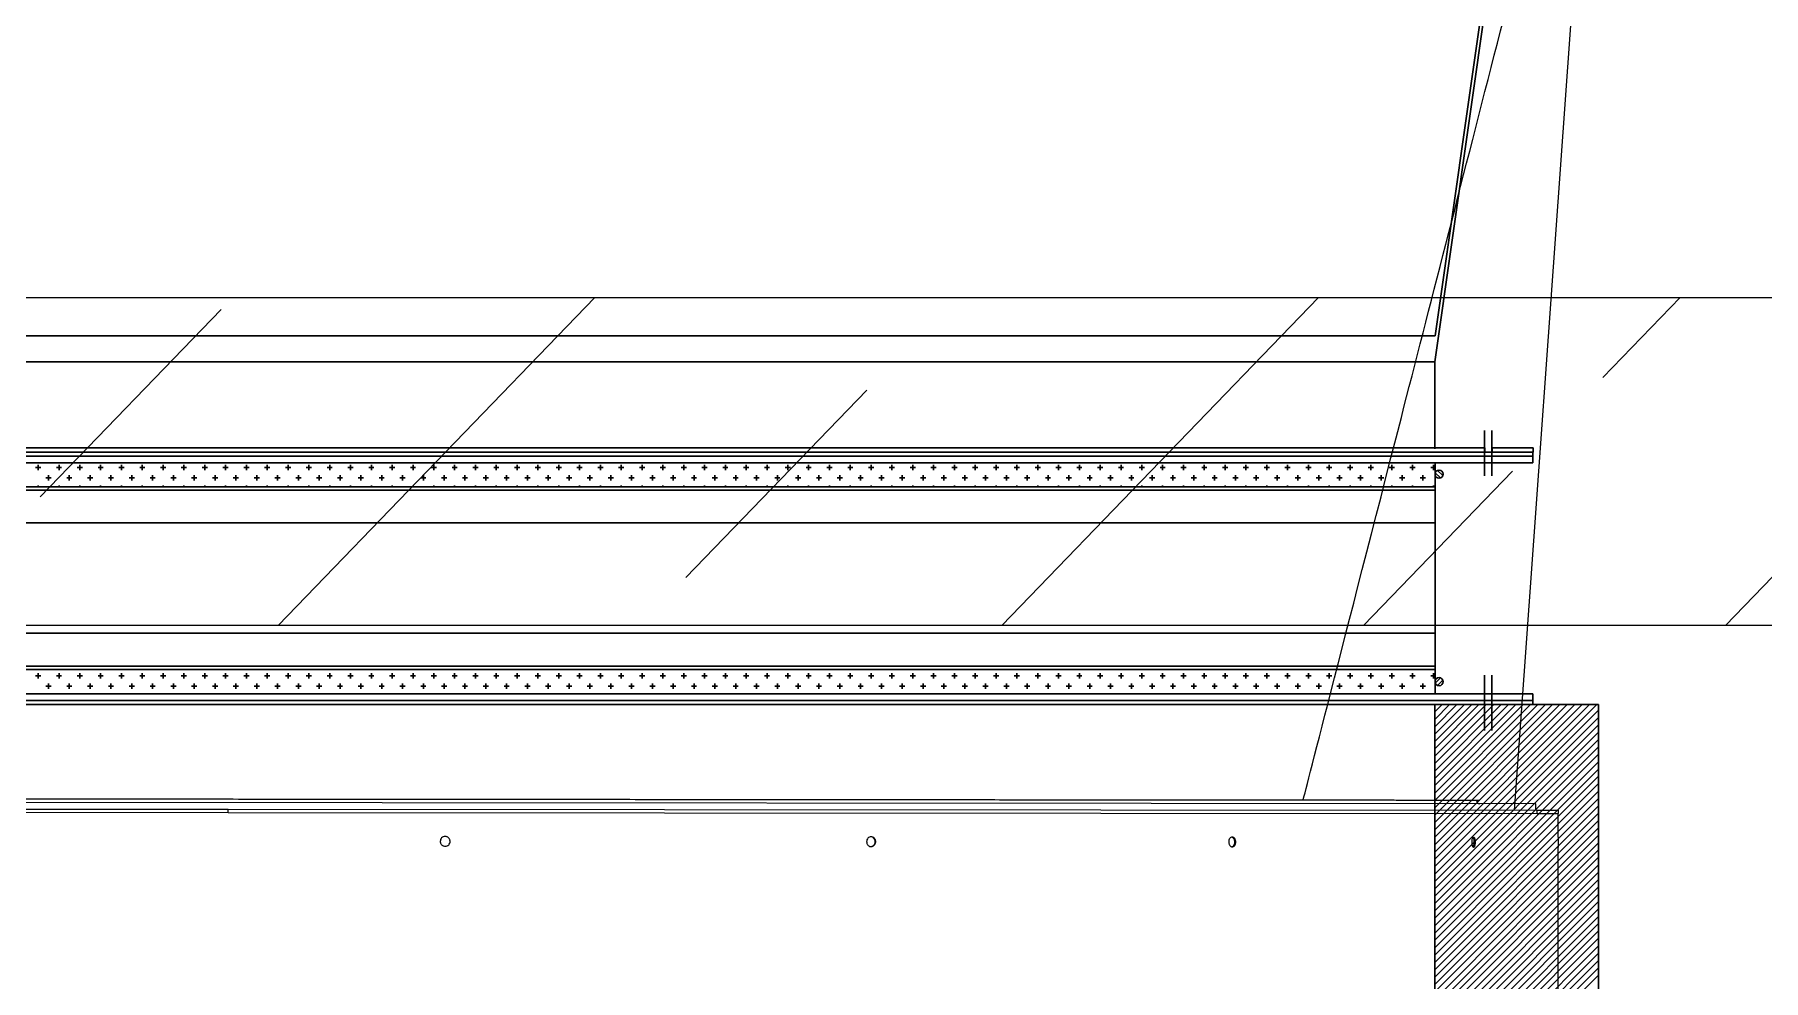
# Model space of a CAD drawing. Header units: millimetres. Extents: x -379292 to 1221486, y 92049 to 447512.
# Drawn here: x -173367 to -172313, y 213024 to 213601 of the extents above; entities that cross this region are included whole.
import ezdxf

# ---------------------------------------------------------------- set-up
doc = ezdxf.new("R2010")
doc.units = ezdxf.units.MM
for name, color, linetype, lineweight in [('_Systemair', 3, 'Continuous', 30), ('_Systemair Ventilation Equipments', 7, 'Continuous', 30), ('Aironn-DEF', 7, 'Continuous', 0)]:
    doc.layers.add(name, color=color, linetype=linetype, lineweight=lineweight)
doc.layers.add('E_CT_ZA', color=6, linetype='Continuous')
doc.styles.get("Standard").update_dxf_attribs({"font": 'segoeuil.ttf'})

# ---------------------------------------------------------------- blocks, each defined once
blk = doc.blocks.new('GFL 1250')
at = {"layer": '_Systemair Ventilation Equipments', "color": 8}
for p, q in [((12063.17, 3746.23), (12063.17, 3748.73)), ((12063.42, 3748.73), (12063.17, 3748.73)), ((12063.42, 3748.73), (12063.17, 3748.73)), ((12063.42, 3746.23), (12063.42, 3748.73)), ((12063.42, 3746.23), (12063.17, 3746.23)), ((12063.17, 3614.68), (12063.17, 3745.78)), ((12063.42, 3745.78), (12063.17, 3745.78)), ((12063.42, 3614.68), (12063.42, 3745.78)), ((12057.92, 3617.73), (12057.92, 3742.73)), ((12063.22, 3742.73), (12057.92, 3742.73))]:
    blk.add_line(p, q, dxfattribs=at)
blk = doc.blocks.new('RSA 1250')
at = {"layer": '_Systemair Ventilation Equipments', "color": 8}
for p, q in [((12228.56, 3752.73), (12103.56, 3752.73)), ((12103.56, 3752.73), (12103.56, 3607.73)), ((12103.56, 3752.73), (12103.56, 3742.73)), ((12113.44, 3742.73), (12103.56, 3752.62)), ((12113.89, 3742.73), (12103.89, 3752.73)), ((12114.34, 3742.73), (12104.34, 3752.73)), ((12114.79, 3742.73), (12104.79, 3752.73)), ((12115.24, 3742.73), (12105.24, 3752.73)), ((12115.69, 3742.73), (12105.69, 3752.73)), ((12116.14, 3742.73), (12106.14, 3752.73)), ((12116.59, 3742.73), (12106.59, 3752.73)), ((12117.04, 3742.73), (12107.04, 3752.73)), ((12117.49, 3742.73), (12107.49, 3752.73)), ((12117.93, 3742.73), (12107.93, 3752.73)), ((12118.38, 3742.73), (12108.38, 3752.73)), ((12118.83, 3742.73), (12108.83, 3752.73)), ((12119.28, 3742.73), (12109.28, 3752.73)), ((12119.73, 3742.73), (12109.73, 3752.73)), ((12120.18, 3742.73), (12110.18, 3752.73)), ((12120.63, 3742.73), (12110.63, 3752.73)), ((12121.08, 3742.73), (12111.08, 3752.73)), ((12121.53, 3742.73), (12111.53, 3752.73)), ((12121.98, 3742.73), (12111.98, 3752.73)), ((12122.42, 3742.73), (12112.42, 3752.73)), ((12122.87, 3742.73), (12112.87, 3752.73)), ((12123.32, 3742.73), (12113.32, 3752.73)), ((12123.77, 3742.73), (12113.77, 3752.73)), ((12124.22, 3742.73), (12114.22, 3752.73)), ((12124.67, 3742.73), (12114.67, 3752.73)), ((12125.12, 3742.73), (12115.12, 3752.73)), ((12125.57, 3742.73), (12115.57, 3752.73)), ((12126.02, 3742.73), (12116.02, 3752.73)), ((12126.47, 3742.73), (12116.47, 3752.73)), ((12126.91, 3742.73), (12116.91, 3752.73)), ((12127.36, 3742.73), (12117.36, 3752.73)), ((12127.81, 3742.73), (12117.81, 3752.73)), ((12128.26, 3742.73), (12118.26, 3752.73)), ((12128.71, 3742.73), (12118.71, 3752.73)), ((12129.16, 3742.73), (12119.16, 3752.73)), ((12129.61, 3742.73), (12119.61, 3752.73)), ((12130.06, 3742.73), (12120.06, 3752.73)), ((12112.99, 3742.73), (12103.56, 3752.17)), ((12112.55, 3742.73), (12103.56, 3751.72)), ((12112.1, 3742.73), (12103.56, 3751.27)), ((12111.65, 3742.73), (12103.56, 3750.82)), ((12111.2, 3742.73), (12103.56, 3750.37)), ((12110.75, 3742.73), (12103.56, 3749.92)), ((12110.3, 3742.73), (12103.56, 3749.48)), ((12109.85, 3742.73), (12103.56, 3749.03)), ((12109.4, 3742.73), (12103.56, 3748.58)), ((12108.95, 3742.73), (12103.56, 3748.13)), ((12108.5, 3742.73), (12103.56, 3747.68)), ((12108.06, 3742.73), (12103.56, 3747.23)), ((12107.61, 3742.73), (12103.56, 3746.78)), ((12107.16, 3742.73), (12103.56, 3746.33)), ((12106.71, 3742.73), (12103.56, 3745.88)), ((12106.26, 3742.73), (12103.56, 3745.43)), ((12105.81, 3742.73), (12103.56, 3744.99)), ((12105.36, 3742.73), (12103.56, 3744.54)), ((12104.91, 3742.73), (12103.56, 3744.09)), ((12104.46, 3742.73), (12103.56, 3743.64)), ((12104.01, 3742.73), (12103.56, 3743.19)), ((12103.57, 3742.73), (12103.56, 3742.74)), ((12103.56, 3742.73), (12228.56, 3742.73))]:
    blk.add_line(p, q, dxfattribs=at)
blk = doc.blocks.new('EVH 1250')
at = {"layer": '_Systemair Ventilation Equipments', "color": 8}
for p, q in [((12307.23, 3748.71), (12307.23, 3611.71)), ((12307.88, 3748.71), (12307.23, 3748.71)), ((12307.48, 3748.71), (12307.48, 3611.71)), ((12307.88, 3611.71), (12307.88, 3748.71)), ((12321.98, 3611.71), (12321.98, 3748.71)), ((12321.98, 3748.71), (12322.63, 3748.71)), ((12322.38, 3748.71), (12322.38, 3611.71)), ((12322.63, 3748.71), (12322.63, 3611.71)), ((12308.68, 3746.21), (12305.91, 3746.21)), ((12308.68, 3745.77), (12305.91, 3745.77)), ((12324.2, 3746.21), (12320.83, 3746.21)), ((12324.2, 3745.77), (12320.83, 3745.77)), ((12308.67, 3743.23), (12308.35, 3742.91)), ((12321.14, 3743.23), (12321.46, 3742.91)), ((12321.98, 3742.75), (12307.88, 3742.75)), ((12308.01, 3742.65), (12308.33, 3742.65)), ((12308.17, 3742.49), (12308.17, 3742.75)), ((12308.81, 3743.09), (12308.49, 3742.77)), ((12308.81, 3741.85), (12308.81, 3742.17)), ((12309.28, 3742.65), (12309.35, 3742.65)), ((12309.35, 3617.75), (12309.35, 3742.75)), ((12309.55, 3617.75), (12309.55, 3742.75)), ((12311.55, 3617.75), (12311.55, 3742.75)), ((12318.28, 3617.75), (12318.28, 3742.75)), ((12320.28, 3617.75), (12320.28, 3742.75)), ((12320.48, 3617.75), (12320.48, 3742.75)), ((12321.98, 3742.75), (12320.53, 3742.75)), ((12320.71, 3742.65), (12321.03, 3742.65)), ((12320.87, 3742.49), (12320.87, 3742.75)), ((12321, 3743.09), (12321.32, 3742.77)), ((12321.51, 3741.85), (12321.51, 3742.17)), ((12308.01, 3741.38), (12308.33, 3741.38)), ((12308.17, 3741.22), (12308.17, 3741.54)), ((12308.65, 3742.01), (12308.96, 3742.01)), ((12309.28, 3741.38), (12309.35, 3741.38)), ((12320.71, 3741.38), (12321.03, 3741.38)), ((12320.87, 3741.22), (12320.87, 3741.54)), ((12321.35, 3742.01), (12321.66, 3742.01)), ((12308.01, 3740.11), (12308.33, 3740.11)), ((12308.17, 3739.95), (12308.17, 3740.27)), ((12308.65, 3740.74), (12308.96, 3740.74)), ((12308.81, 3740.58), (12308.81, 3740.9)), ((12309.28, 3740.11), (12309.35, 3740.11)), ((12320.71, 3740.11), (12321.03, 3740.11)), ((12320.87, 3739.95), (12320.87, 3740.27)), ((12321.35, 3740.74), (12321.66, 3740.74)), ((12321.51, 3740.58), (12321.51, 3740.9)), ((12308.17, 3738.68), (12308.17, 3739)), ((12308.65, 3739.47), (12308.96, 3739.47)), ((12308.81, 3739.31), (12308.81, 3739.63)), ((12320.87, 3738.68), (12320.87, 3739)), ((12321.35, 3739.47), (12321.66, 3739.47)), ((12321.51, 3739.31), (12321.51, 3739.63)), ((12308.01, 3738.84), (12308.33, 3738.84)), ((12308.65, 3738.2), (12308.96, 3738.2)), ((12308.81, 3738.04), (12308.81, 3738.36)), ((12309.28, 3738.84), (12309.35, 3738.84)), ((12320.71, 3738.84), (12321.03, 3738.84)), ((12321.35, 3738.2), (12321.66, 3738.2)), ((12321.51, 3738.04), (12321.51, 3738.36)), ((12308.01, 3737.57), (12308.33, 3737.57)), ((12308.17, 3737.41), (12308.17, 3737.73)), ((12308.65, 3736.93), (12308.96, 3736.93)), ((12308.81, 3736.77), (12308.81, 3737.09)), ((12309.28, 3737.57), (12309.35, 3737.57)), ((12320.71, 3737.57), (12321.03, 3737.57)), ((12320.87, 3737.41), (12320.87, 3737.73)), ((12321.35, 3736.93), (12321.66, 3736.93)), ((12321.51, 3736.77), (12321.51, 3737.09)), ((12308.01, 3736.3), (12308.33, 3736.3)), ((12308.17, 3736.14), (12308.17, 3736.46)), ((12308.81, 3735.5), (12308.81, 3735.82)), ((12309.28, 3736.3), (12309.35, 3736.3)), ((12320.71, 3736.3), (12321.03, 3736.3)), ((12320.87, 3736.14), (12320.87, 3736.46)), ((12321.51, 3735.5), (12321.51, 3735.82)), ((12308.01, 3735.03), (12308.33, 3735.03)), ((12308.17, 3734.87), (12308.17, 3735.19)), ((12308.65, 3735.66), (12308.96, 3735.66)), ((12309.28, 3735.03), (12309.34, 3735.03)), ((12320.71, 3735.03), (12321.03, 3735.03)), ((12320.87, 3734.87), (12320.87, 3735.19)), ((12321.35, 3735.66), (12321.66, 3735.66)), ((12308.01, 3733.76), (12308.33, 3733.76)), ((12308.17, 3733.6), (12308.17, 3733.92)), ((12308.65, 3734.39), (12308.96, 3734.39)), ((12308.81, 3734.23), (12308.81, 3734.55)), ((12309.28, 3733.76), (12309.34, 3733.76)), ((12320.71, 3733.76), (12321.03, 3733.76)), ((12320.87, 3733.6), (12320.87, 3733.92)), ((12321.35, 3734.39), (12321.66, 3734.39)), ((12321.51, 3734.23), (12321.51, 3734.55)), ((12308.17, 3732.33), (12308.17, 3732.65)), ((12308.65, 3733.12), (12308.96, 3733.12)), ((12308.81, 3732.96), (12308.81, 3733.28)), ((12320.87, 3732.33), (12320.87, 3732.65)), ((12321.35, 3733.12), (12321.66, 3733.12)), ((12321.51, 3732.96), (12321.51, 3733.28)), ((12308.01, 3732.49), (12308.33, 3732.49)), ((12308.65, 3731.85), (12308.96, 3731.85)), ((12308.81, 3731.69), (12308.81, 3732.01)), ((12309.28, 3732.49), (12309.34, 3732.49)), ((12320.71, 3732.49), (12321.03, 3732.49)), ((12321.35, 3731.85), (12321.66, 3731.85)), ((12321.51, 3731.69), (12321.51, 3732.01)), ((12321.98, 3732.49), (12321.98, 3732.49)), ((12308.01, 3731.22), (12308.33, 3731.22)), ((12308.17, 3731.06), (12308.17, 3731.38)), ((12308.65, 3730.58), (12308.96, 3730.58)), ((12308.81, 3730.42), (12308.81, 3730.74)), ((12309.28, 3731.22), (12309.34, 3731.22)), ((12320.71, 3731.22), (12321.03, 3731.22)), ((12320.87, 3731.06), (12320.87, 3731.38)), ((12321.35, 3730.58), (12321.66, 3730.58)), ((12321.51, 3730.42), (12321.51, 3730.74)), ((12321.98, 3731.22), (12321.98, 3731.22)), ((12308.01, 3729.95), (12308.33, 3729.95)), ((12308.17, 3729.79), (12308.17, 3730.11)), ((12308.81, 3729.15), (12308.81, 3729.47)), ((12309.28, 3729.95), (12309.34, 3729.95)), ((12320.71, 3729.95), (12321.03, 3729.95)), ((12320.87, 3729.79), (12320.87, 3730.11)), ((12321.51, 3729.15), (12321.51, 3729.47)), ((12321.98, 3729.95), (12321.98, 3729.95)), ((12308.01, 3728.68), (12308.33, 3728.68)), ((12308.17, 3728.52), (12308.17, 3728.84)), ((12308.65, 3729.31), (12308.96, 3729.31)), ((12309.28, 3728.68), (12309.34, 3728.68)), ((12320.71, 3728.68), (12321.03, 3728.68)), ((12320.87, 3728.52), (12320.87, 3728.84)), ((12321.35, 3729.31), (12321.66, 3729.31)), ((12321.98, 3728.68), (12321.98, 3728.68)), ((12308.01, 3727.41), (12308.33, 3727.41)), ((12308.17, 3727.25), (12308.17, 3727.57)), ((12308.65, 3728.04), (12308.96, 3728.04)), ((12308.81, 3727.88), (12308.81, 3728.2)), ((12309.28, 3727.41), (12309.34, 3727.41)), ((12320.71, 3727.41), (12321.03, 3727.41)), ((12320.87, 3727.25), (12320.87, 3727.57)), ((12321.35, 3728.04), (12321.66, 3728.04)), ((12321.51, 3727.88), (12321.51, 3728.2)), ((12321.98, 3727.41), (12321.98, 3727.41)), ((12308.17, 3725.98), (12308.17, 3726.3)), ((12308.65, 3726.77), (12308.96, 3726.77)), ((12308.81, 3726.61), (12308.81, 3726.93)), ((12320.87, 3725.98), (12320.87, 3726.3)), ((12321.35, 3726.77), (12321.66, 3726.77)), ((12321.51, 3726.61), (12321.51, 3726.93)), ((12308.01, 3726.14), (12308.33, 3726.14)), ((12308.65, 3725.5), (12308.96, 3725.5)), ((12308.81, 3725.34), (12308.81, 3725.66)), ((12309.28, 3726.14), (12309.34, 3726.14)), ((12320.71, 3726.14), (12321.03, 3726.14)), ((12321.35, 3725.5), (12321.66, 3725.5)), ((12321.51, 3725.34), (12321.51, 3725.66)), ((12321.98, 3726.14), (12321.98, 3726.14)), ((12308.01, 3724.87), (12308.33, 3724.87)), ((12308.17, 3724.71), (12308.17, 3725.03)), ((12308.65, 3724.23), (12308.96, 3724.23)), ((12308.81, 3724.07), (12308.81, 3724.39)), ((12309.28, 3724.87), (12309.34, 3724.87)), ((12320.71, 3724.87), (12321.03, 3724.87)), ((12320.87, 3724.71), (12320.87, 3725.03)), ((12321.35, 3724.23), (12321.66, 3724.23)), ((12321.51, 3724.07), (12321.51, 3724.39)), ((12321.98, 3724.87), (12321.99, 3724.87)), ((12308.01, 3723.6), (12308.33, 3723.6)), ((12308.17, 3723.44), (12308.17, 3723.76)), ((12308.81, 3722.8), (12308.81, 3723.12)), ((12309.28, 3723.6), (12309.34, 3723.6)), ((12320.71, 3723.6), (12321.03, 3723.6)), ((12320.87, 3723.44), (12320.87, 3723.76)), ((12321.51, 3722.8), (12321.51, 3723.12)), ((12321.98, 3723.6), (12321.99, 3723.6)), ((12308.01, 3722.33), (12308.33, 3722.33)), ((12308.17, 3722.17), (12308.17, 3722.49)), ((12308.65, 3722.96), (12308.96, 3722.96)), ((12309.28, 3722.33), (12309.33, 3722.33)), ((12320.71, 3722.33), (12321.03, 3722.33)), ((12320.87, 3722.17), (12320.87, 3722.49)), ((12321.35, 3722.96), (12321.66, 3722.96)), ((12321.98, 3722.33), (12321.99, 3722.33)), ((12308.01, 3721.06), (12308.33, 3721.06)), ((12308.17, 3720.9), (12308.17, 3721.22)), ((12308.65, 3721.69), (12308.96, 3721.69)), ((12308.81, 3721.53), (12308.81, 3721.85)), ((12309.28, 3721.06), (12309.33, 3721.06)), ((12320.71, 3721.06), (12321.03, 3721.06)), ((12320.87, 3720.9), (12320.87, 3721.22)), ((12321.35, 3721.69), (12321.66, 3721.69)), ((12321.51, 3721.53), (12321.51, 3721.85)), ((12321.98, 3721.06), (12321.99, 3721.06)), ((12308.17, 3719.63), (12308.17, 3719.95)), ((12308.65, 3720.42), (12308.96, 3720.42)), ((12308.81, 3720.26), (12308.81, 3720.58)), ((12320.87, 3719.63), (12320.87, 3719.95)), ((12321.35, 3720.42), (12321.66, 3720.42)), ((12321.51, 3720.26), (12321.51, 3720.58)), ((12308.01, 3719.79), (12308.33, 3719.79)), ((12308.65, 3719.15), (12308.96, 3719.15)), ((12308.81, 3718.99), (12308.81, 3719.31)), ((12309.28, 3719.79), (12309.33, 3719.79)), ((12320.71, 3719.79), (12321.03, 3719.79)), ((12321.35, 3719.15), (12321.66, 3719.15)), ((12321.51, 3718.99), (12321.51, 3719.31)), ((12321.98, 3719.79), (12321.99, 3719.79)), ((12308.01, 3718.52), (12308.33, 3718.52)), ((12308.17, 3718.36), (12308.17, 3718.68)), ((12308.65, 3717.88), (12308.96, 3717.88)), ((12308.81, 3717.72), (12308.81, 3718.04)), ((12309.28, 3718.52), (12309.33, 3718.52)), ((12320.71, 3718.52), (12321.03, 3718.52)), ((12320.87, 3718.36), (12320.87, 3718.68)), ((12321.35, 3717.88), (12321.66, 3717.88)), ((12321.51, 3717.72), (12321.51, 3718.04)), ((12321.98, 3718.52), (12321.99, 3718.52)), ((12308.01, 3717.25), (12308.33, 3717.25)), ((12308.17, 3717.09), (12308.17, 3717.41)), ((12308.81, 3716.45), (12308.81, 3716.77)), ((12309.28, 3717.25), (12309.33, 3717.25)), ((12320.71, 3717.25), (12321.03, 3717.25)), ((12320.87, 3717.09), (12320.87, 3717.41)), ((12321.51, 3716.45), (12321.51, 3716.77)), ((12321.98, 3717.25), (12321.99, 3717.25)), ((12308.01, 3715.98), (12308.33, 3715.98)), ((12308.17, 3715.82), (12308.17, 3716.14)), ((12308.65, 3716.61), (12308.96, 3716.61)), ((12309.28, 3715.98), (12309.33, 3715.98)), ((12320.71, 3715.98), (12321.03, 3715.98)), ((12320.87, 3715.82), (12320.87, 3716.14)), ((12321.35, 3716.61), (12321.66, 3716.61)), ((12321.98, 3715.98), (12321.99, 3715.98)), ((12308.01, 3714.71), (12308.33, 3714.71)), ((12308.17, 3714.55), (12308.17, 3714.87)), ((12308.65, 3715.34), (12308.96, 3715.34)), ((12308.81, 3715.18), (12308.81, 3715.5)), ((12309.28, 3714.71), (12309.33, 3714.71)), ((12320.71, 3714.71), (12321.03, 3714.71)), ((12320.87, 3714.55), (12320.87, 3714.87)), ((12321.35, 3715.34), (12321.66, 3715.34)), ((12321.51, 3715.18), (12321.51, 3715.5)), ((12321.98, 3714.71), (12321.99, 3714.71)), ((12308.17, 3713.28), (12308.17, 3713.6)), ((12308.65, 3714.07), (12308.96, 3714.07)), ((12308.81, 3713.91), (12308.81, 3714.23)), ((12320.87, 3713.28), (12320.87, 3713.6)), ((12321.35, 3714.07), (12321.66, 3714.07)), ((12321.51, 3713.91), (12321.51, 3714.23)), ((12308.01, 3713.44), (12308.33, 3713.44)), ((12308.65, 3712.8), (12308.96, 3712.8)), ((12308.81, 3712.64), (12308.81, 3712.96)), ((12309.28, 3713.44), (12309.33, 3713.44)), ((12320.71, 3713.44), (12321.03, 3713.44)), ((12321.35, 3712.8), (12321.66, 3712.8)), ((12321.51, 3712.64), (12321.51, 3712.96)), ((12321.98, 3713.44), (12321.99, 3713.44)), ((12308.01, 3712.17), (12308.33, 3712.17)), ((12308.17, 3712.01), (12308.17, 3712.33)), ((12308.65, 3711.53), (12308.96, 3711.53)), ((12308.81, 3711.37), (12308.81, 3711.69)), ((12309.28, 3712.17), (12309.33, 3712.17)), ((12320.71, 3712.17), (12321.03, 3712.17)), ((12320.87, 3712.01), (12320.87, 3712.33)), ((12321.35, 3711.53), (12321.66, 3711.53)), ((12321.51, 3711.37), (12321.51, 3711.69)), ((12321.98, 3712.17), (12321.99, 3712.17)), ((12308.01, 3710.9), (12308.33, 3710.9)), ((12308.17, 3710.74), (12308.17, 3711.06)), ((12308.81, 3710.1), (12308.81, 3710.42)), ((12309.28, 3710.9), (12309.32, 3710.9)), ((12320.71, 3710.9), (12321.03, 3710.9)), ((12320.87, 3710.74), (12320.87, 3711.06)), ((12321.51, 3710.1), (12321.51, 3710.42)), ((12321.98, 3710.9), (12321.99, 3710.9)), ((12308.01, 3709.63), (12308.33, 3709.63)), ((12308.17, 3709.47), (12308.17, 3709.79)), ((12308.65, 3710.26), (12308.96, 3710.26)), ((12309.28, 3709.63), (12309.32, 3709.63)), ((12320.71, 3709.63), (12321.03, 3709.63)), ((12320.87, 3709.47), (12320.87, 3709.79)), ((12321.35, 3710.26), (12321.66, 3710.26)), ((12321.98, 3709.63), (12321.99, 3709.63)), ((12308.01, 3708.36), (12308.33, 3708.36)), ((12308.17, 3708.2), (12308.17, 3708.52)), ((12308.65, 3708.99), (12308.96, 3708.99)), ((12308.81, 3708.83), (12308.81, 3709.15)), ((12309.28, 3708.36), (12309.32, 3708.36)), ((12320.71, 3708.36), (12321.03, 3708.36)), ((12320.87, 3708.2), (12320.87, 3708.52)), ((12321.35, 3708.99), (12321.66, 3708.99)), ((12321.51, 3708.83), (12321.51, 3709.15)), ((12321.98, 3708.36), (12321.99, 3708.36)), ((12308.65, 3707.72), (12308.96, 3707.72)), ((12308.81, 3707.56), (12308.81, 3707.88)), ((12321.35, 3707.72), (12321.66, 3707.72)), ((12321.51, 3707.56), (12321.51, 3707.88)), ((12308.01, 3707.09), (12308.33, 3707.09)), ((12308.17, 3706.93), (12308.17, 3707.25)), ((12308.65, 3706.45), (12308.96, 3706.45)), ((12308.81, 3706.29), (12308.81, 3706.61)), ((12309.28, 3707.09), (12309.32, 3707.09)), ((12320.71, 3707.09), (12321.03, 3707.09)), ((12320.87, 3706.93), (12320.87, 3707.25)), ((12321.35, 3706.45), (12321.66, 3706.45)), ((12321.51, 3706.29), (12321.51, 3706.61)), ((12321.98, 3707.09), (12321.99, 3707.09)), ((12308.01, 3705.82), (12308.33, 3705.82)), ((12308.17, 3705.66), (12308.17, 3705.98)), ((12308.65, 3705.18), (12308.96, 3705.18)), ((12308.81, 3705.02), (12308.81, 3705.34)), ((12309.28, 3705.82), (12309.32, 3705.82)), ((12320.71, 3705.82), (12321.03, 3705.82)), ((12320.87, 3705.66), (12320.87, 3705.98)), ((12321.35, 3705.18), (12321.66, 3705.18)), ((12321.51, 3705.02), (12321.51, 3705.34)), ((12321.98, 3705.82), (12321.99, 3705.82)), ((12308.01, 3704.55), (12308.33, 3704.55)), ((12308.17, 3704.39), (12308.17, 3704.71)), ((12309.28, 3704.55), (12309.32, 3704.55)), ((12320.71, 3704.55), (12321.03, 3704.55)), ((12320.87, 3704.39), (12320.87, 3704.71)), ((12321.98, 3704.55), (12321.99, 3704.55)), ((12308.01, 3703.28), (12308.33, 3703.28)), ((12308.17, 3703.12), (12308.17, 3703.44)), ((12308.65, 3703.91), (12308.96, 3703.91)), ((12308.81, 3703.75), (12308.81, 3704.07)), ((12309.28, 3703.28), (12309.32, 3703.28)), ((12320.71, 3703.28), (12321.03, 3703.28)), ((12320.87, 3703.12), (12320.87, 3703.44)), ((12321.35, 3703.91), (12321.66, 3703.91)), ((12321.51, 3703.75), (12321.51, 3704.07)), ((12321.98, 3703.28), (12321.99, 3703.28)), ((12308.01, 3702.01), (12308.33, 3702.01)), ((12308.17, 3701.85), (12308.17, 3702.17)), ((12308.65, 3702.64), (12308.96, 3702.64)), ((12308.81, 3702.48), (12308.81, 3702.8)), ((12309.28, 3702.01), (12309.32, 3702.01)), ((12320.71, 3702.01), (12321.03, 3702.01)), ((12320.87, 3701.85), (12320.87, 3702.17)), ((12321.35, 3702.64), (12321.66, 3702.64)), ((12321.51, 3702.48), (12321.51, 3702.8)), ((12321.98, 3702.01), (12321.99, 3702.01)), ((12308.65, 3701.37), (12308.96, 3701.37)), ((12308.81, 3701.21), (12308.81, 3701.53)), ((12321.35, 3701.37), (12321.66, 3701.37)), ((12321.51, 3701.21), (12321.51, 3701.53)), ((12308.01, 3700.74), (12308.33, 3700.74)), ((12308.17, 3700.58), (12308.17, 3700.9)), ((12308.65, 3700.1), (12308.96, 3700.1)), ((12308.81, 3699.94), (12308.81, 3700.26)), ((12309.28, 3700.74), (12309.32, 3700.74)), ((12320.71, 3700.74), (12321.03, 3700.74)), ((12320.87, 3700.58), (12320.87, 3700.9)), ((12321.35, 3700.1), (12321.66, 3700.1)), ((12321.51, 3699.94), (12321.51, 3700.26)), ((12321.98, 3700.74), (12321.99, 3700.74)), ((12308.01, 3699.47), (12308.33, 3699.47)), ((12308.17, 3699.31), (12308.17, 3699.63)), ((12308.65, 3698.83), (12308.96, 3698.83)), ((12308.81, 3698.67), (12308.81, 3698.99)), ((12309.28, 3699.47), (12309.32, 3699.47)), ((12320.71, 3699.47), (12321.03, 3699.47)), ((12320.87, 3699.31), (12320.87, 3699.63)), ((12321.35, 3698.83), (12321.66, 3698.83)), ((12321.51, 3698.67), (12321.51, 3698.99)), ((12321.98, 3699.47), (12321.99, 3699.47)), ((12308.01, 3698.2), (12308.33, 3698.2)), ((12308.17, 3698.04), (12308.17, 3698.36)), ((12309.28, 3698.2), (12309.31, 3698.2)), ((12320.71, 3698.2), (12321.03, 3698.2)), ((12320.87, 3698.04), (12320.87, 3698.36)), ((12321.98, 3698.2), (12321.99, 3698.2)), ((12308.01, 3696.93), (12308.33, 3696.93)), ((12308.17, 3696.77), (12308.17, 3697.09)), ((12308.65, 3697.56), (12308.96, 3697.56)), ((12308.81, 3697.4), (12308.81, 3697.72)), ((12309.28, 3696.93), (12309.31, 3696.93)), ((12320.71, 3696.93), (12321.03, 3696.93)), ((12320.87, 3696.77), (12320.87, 3697.09)), ((12321.35, 3697.56), (12321.66, 3697.56)), ((12321.51, 3697.4), (12321.51, 3697.72)), ((12321.98, 3696.93), (12321.99, 3696.93)), ((12308.01, 3695.66), (12308.33, 3695.66)), ((12308.17, 3695.5), (12308.17, 3695.82)), ((12308.65, 3696.29), (12308.96, 3696.29)), ((12308.81, 3696.13), (12308.81, 3696.45)), ((12309.28, 3695.66), (12309.31, 3695.66)), ((12320.71, 3695.66), (12321.03, 3695.66)), ((12320.87, 3695.5), (12320.87, 3695.82)), ((12321.35, 3696.29), (12321.66, 3696.29)), ((12321.51, 3696.13), (12321.51, 3696.45)), ((12321.98, 3695.66), (12322, 3695.66)), ((12308.65, 3695.02), (12308.96, 3695.02)), ((12308.81, 3694.86), (12308.81, 3695.18)), ((12321.35, 3695.02), (12321.66, 3695.02)), ((12321.51, 3694.86), (12321.51, 3695.18)), ((12308.01, 3694.39), (12308.33, 3694.39)), ((12308.17, 3694.23), (12308.17, 3694.55)), ((12308.65, 3693.75), (12308.96, 3693.75)), ((12308.81, 3693.59), (12308.81, 3693.91)), ((12309.28, 3694.39), (12309.31, 3694.39)), ((12320.71, 3694.39), (12321.03, 3694.39)), ((12320.87, 3694.23), (12320.87, 3694.55)), ((12321.35, 3693.75), (12321.66, 3693.75)), ((12321.51, 3693.59), (12321.51, 3693.91)), ((12321.98, 3694.39), (12322, 3694.39)), ((12308.01, 3693.12), (12308.33, 3693.12)), ((12308.17, 3692.96), (12308.17, 3693.28)), ((12308.81, 3692.32), (12308.81, 3692.64)), ((12309.28, 3693.12), (12309.31, 3693.12)), ((12320.71, 3693.12), (12321.03, 3693.12)), ((12320.87, 3692.96), (12320.87, 3693.28)), ((12321.51, 3692.32), (12321.51, 3692.64)), ((12321.98, 3693.12), (12322, 3693.12)), ((12308.01, 3691.85), (12308.33, 3691.85)), ((12308.17, 3691.69), (12308.17, 3692.01)), ((12308.65, 3692.48), (12308.96, 3692.48)), ((12309.28, 3691.85), (12309.31, 3691.85)), ((12320.71, 3691.85), (12321.03, 3691.85)), ((12320.87, 3691.69), (12320.87, 3692.01)), ((12321.35, 3692.48), (12321.66, 3692.48)), ((12321.98, 3691.85), (12322, 3691.85)), ((12308.01, 3690.58), (12308.33, 3690.58)), ((12308.17, 3690.42), (12308.17, 3690.74)), ((12308.65, 3691.21), (12308.96, 3691.21)), ((12308.81, 3691.05), (12308.81, 3691.37)), ((12309.28, 3690.58), (12309.31, 3690.58)), ((12320.71, 3690.58), (12321.03, 3690.58)), ((12320.87, 3690.42), (12320.87, 3690.74)), ((12321.35, 3691.21), (12321.66, 3691.21)), ((12321.51, 3691.05), (12321.51, 3691.37)), ((12321.98, 3690.58), (12322, 3690.58)), ((12308.17, 3689.15), (12308.17, 3689.47)), ((12308.65, 3689.94), (12308.96, 3689.94)), ((12308.81, 3689.78), (12308.81, 3690.1)), ((12320.87, 3689.15), (12320.87, 3689.47)), ((12321.35, 3689.94), (12321.66, 3689.94)), ((12321.51, 3689.78), (12321.51, 3690.1)), ((12308.01, 3689.31), (12308.33, 3689.31)), ((12308.65, 3688.67), (12308.96, 3688.67)), ((12308.81, 3688.51), (12308.81, 3688.83)), ((12309.28, 3689.31), (12309.31, 3689.31)), ((12320.71, 3689.31), (12321.03, 3689.31)), ((12321.35, 3688.67), (12321.66, 3688.67)), ((12321.51, 3688.51), (12321.51, 3688.83)), ((12321.98, 3689.31), (12322, 3689.31)), ((12308.01, 3688.04), (12308.33, 3688.04)), ((12308.17, 3687.88), (12308.17, 3688.2)), ((12308.65, 3687.4), (12308.96, 3687.4)), ((12308.81, 3687.24), (12308.81, 3687.56)), ((12309.28, 3688.04), (12309.31, 3688.04)), ((12320.71, 3688.04), (12321.03, 3688.04)), ((12320.87, 3687.88), (12320.87, 3688.2)), ((12321.35, 3687.4), (12321.66, 3687.4)), ((12321.51, 3687.24), (12321.51, 3687.56)), ((12321.98, 3688.04), (12322, 3688.04)), ((12308.01, 3686.77), (12308.33, 3686.77)), ((12308.17, 3686.61), (12308.17, 3686.93)), ((12308.81, 3685.97), (12308.81, 3686.29)), ((12309.28, 3686.77), (12309.31, 3686.77)), ((12320.71, 3686.77), (12321.03, 3686.77)), ((12320.87, 3686.61), (12320.87, 3686.93)), ((12321.51, 3685.97), (12321.51, 3686.29)), ((12321.98, 3686.77), (12322, 3686.77)), ((12308.01, 3685.5), (12308.33, 3685.5)), ((12308.17, 3685.34), (12308.17, 3685.66)), ((12308.65, 3686.13), (12308.96, 3686.13)), ((12309.28, 3685.5), (12309.3, 3685.5)), ((12320.71, 3685.5), (12321.03, 3685.5)), ((12320.87, 3685.34), (12320.87, 3685.66)), ((12321.35, 3686.13), (12321.66, 3686.13)), ((12321.98, 3685.5), (12322, 3685.5)), ((12308.01, 3684.23), (12308.33, 3684.23)), ((12308.17, 3684.07), (12308.17, 3684.39)), ((12308.65, 3684.86), (12308.96, 3684.86)), ((12308.81, 3684.7), (12308.81, 3685.02)), ((12309.28, 3684.23), (12309.3, 3684.23)), ((12320.71, 3684.23), (12321.03, 3684.23)), ((12320.87, 3684.07), (12320.87, 3684.39)), ((12321.35, 3684.86), (12321.66, 3684.86)), ((12321.51, 3684.7), (12321.51, 3685.02)), ((12321.98, 3684.23), (12322, 3684.23)), ((12308.17, 3682.8), (12308.17, 3683.12)), ((12308.65, 3683.59), (12308.96, 3683.59)), ((12308.81, 3683.43), (12308.81, 3683.75)), ((12320.87, 3682.8), (12320.87, 3683.12)), ((12321.35, 3683.59), (12321.66, 3683.59)), ((12321.51, 3683.43), (12321.51, 3683.75)), ((12308.01, 3682.96), (12308.33, 3682.96)), ((12308.65, 3682.32), (12308.96, 3682.32)), ((12308.81, 3682.16), (12308.81, 3682.48)), ((12309.28, 3682.96), (12309.3, 3682.96)), ((12320.71, 3682.96), (12321.03, 3682.96)), ((12321.35, 3682.32), (12321.66, 3682.32)), ((12321.51, 3682.16), (12321.51, 3682.48)), ((12321.98, 3682.96), (12322, 3682.96)), ((12308.01, 3681.69), (12308.33, 3681.69)), ((12308.17, 3681.53), (12308.17, 3681.85)), ((12308.65, 3681.05), (12308.96, 3681.05)), ((12308.81, 3680.89), (12308.81, 3681.21)), ((12309.28, 3681.69), (12309.3, 3681.69)), ((12320.71, 3681.69), (12321.03, 3681.69)), ((12320.87, 3681.53), (12320.87, 3681.85)), ((12321.35, 3681.05), (12321.66, 3681.05)), ((12321.51, 3680.89), (12321.51, 3681.21)), ((12321.98, 3681.69), (12322, 3681.69)), ((12308.01, 3680.42), (12308.33, 3680.42)), ((12308.17, 3680.26), (12308.17, 3680.58)), ((12308.81, 3679.62), (12308.81, 3679.94)), ((12309.28, 3680.42), (12309.3, 3680.42)), ((12320.71, 3680.42), (12321.03, 3680.42)), ((12320.87, 3680.26), (12320.87, 3680.58)), ((12321.51, 3679.62), (12321.51, 3679.94)), ((12321.98, 3680.42), (12322, 3680.42)), ((12308.01, 3679.15), (12308.33, 3679.15)), ((12308.17, 3678.99), (12308.17, 3679.31)), ((12308.65, 3679.78), (12308.96, 3679.78)), ((12309.28, 3679.15), (12309.3, 3679.15)), ((12320.71, 3679.15), (12321.03, 3679.15)), ((12320.87, 3678.99), (12320.87, 3679.31)), ((12321.35, 3679.78), (12321.66, 3679.78)), ((12321.98, 3679.15), (12322, 3679.15)), ((12308.01, 3677.88), (12308.33, 3677.88)), ((12308.17, 3677.72), (12308.17, 3678.04)), ((12308.65, 3678.51), (12308.96, 3678.51)), ((12308.81, 3678.35), (12308.81, 3678.67)), ((12309.28, 3677.88), (12309.3, 3677.88)), ((12320.71, 3677.88), (12321.03, 3677.88)), ((12320.87, 3677.72), (12320.87, 3678.04)), ((12321.35, 3678.51), (12321.66, 3678.51)), ((12321.51, 3678.35), (12321.51, 3678.67)), ((12321.98, 3677.88), (12322, 3677.88)), ((12308.17, 3676.45), (12308.17, 3676.77)), ((12308.65, 3677.24), (12308.96, 3677.24)), ((12308.81, 3677.08), (12308.81, 3677.4)), ((12320.87, 3676.45), (12320.87, 3676.77)), ((12321.35, 3677.24), (12321.66, 3677.24)), ((12321.51, 3677.08), (12321.51, 3677.4)), ((12308.01, 3676.61), (12308.33, 3676.61)), ((12308.65, 3675.97), (12308.96, 3675.97)), ((12308.81, 3675.81), (12308.81, 3676.13)), ((12309.28, 3676.61), (12309.3, 3676.61)), ((12320.71, 3676.61), (12321.03, 3676.61)), ((12321.35, 3675.97), (12321.66, 3675.97)), ((12321.51, 3675.81), (12321.51, 3676.13)), ((12321.98, 3676.61), (12322, 3676.61)), ((12308.01, 3675.34), (12308.33, 3675.34)), ((12308.17, 3675.18), (12308.17, 3675.5)), ((12308.65, 3674.7), (12308.96, 3674.7)), ((12308.81, 3674.54), (12308.81, 3674.86)), ((12309.28, 3675.34), (12309.3, 3675.34)), ((12320.71, 3675.34), (12321.03, 3675.34)), ((12320.87, 3675.18), (12320.87, 3675.5)), ((12321.35, 3674.7), (12321.66, 3674.7)), ((12321.51, 3674.54), (12321.51, 3674.86)), ((12321.98, 3675.34), (12322, 3675.34)), ((12308.01, 3674.07), (12308.33, 3674.07)), ((12308.17, 3673.91), (12308.17, 3674.23)), ((12308.81, 3673.27), (12308.81, 3673.59)), ((12309.28, 3674.07), (12309.31, 3674.07)), ((12320.71, 3674.07), (12321.03, 3674.07)), ((12320.87, 3673.91), (12320.87, 3674.23)), ((12321.51, 3673.27), (12321.51, 3673.59)), ((12321.98, 3674.07), (12322, 3674.07)), ((12308.01, 3672.8), (12308.33, 3672.8)), ((12308.17, 3672.64), (12308.17, 3672.96)), ((12308.65, 3673.43), (12308.96, 3673.43)), ((12309.28, 3672.8), (12309.31, 3672.8)), ((12320.71, 3672.8), (12321.03, 3672.8)), ((12320.87, 3672.64), (12320.87, 3672.96)), ((12321.35, 3673.43), (12321.66, 3673.43)), ((12321.98, 3672.8), (12322, 3672.8)), ((12308.01, 3671.53), (12308.33, 3671.53)), ((12308.17, 3671.37), (12308.17, 3671.69)), ((12308.65, 3672.16), (12308.96, 3672.16)), ((12308.81, 3672), (12308.81, 3672.32)), ((12309.28, 3671.53), (12309.31, 3671.53)), ((12320.71, 3671.53), (12321.03, 3671.53)), ((12320.87, 3671.37), (12320.87, 3671.69)), ((12321.35, 3672.16), (12321.66, 3672.16)), ((12321.51, 3672), (12321.51, 3672.32)), ((12321.98, 3671.53), (12322, 3671.53)), ((12308.17, 3670.1), (12308.17, 3670.42)), ((12308.65, 3670.89), (12308.96, 3670.89)), ((12308.81, 3670.73), (12308.81, 3671.05)), ((12320.87, 3670.1), (12320.87, 3670.42)), ((12321.35, 3670.89), (12321.66, 3670.89)), ((12321.51, 3670.73), (12321.51, 3671.05)), ((12308.01, 3670.26), (12308.33, 3670.26)), ((12308.65, 3669.62), (12308.96, 3669.62)), ((12308.81, 3669.46), (12308.81, 3669.78)), ((12309.28, 3670.26), (12309.31, 3670.26)), ((12320.71, 3670.26), (12321.03, 3670.26)), ((12321.35, 3669.62), (12321.66, 3669.62)), ((12321.51, 3669.46), (12321.51, 3669.78)), ((12321.98, 3670.26), (12322, 3670.26)), ((12308.01, 3668.99), (12308.33, 3668.99)), ((12308.17, 3668.83), (12308.17, 3669.15)), ((12308.65, 3668.35), (12308.96, 3668.35)), ((12308.81, 3668.19), (12308.81, 3668.51)), ((12309.28, 3668.99), (12309.31, 3668.99)), ((12320.71, 3668.99), (12321.03, 3668.99)), ((12320.87, 3668.83), (12320.87, 3669.15)), ((12321.35, 3668.35), (12321.66, 3668.35)), ((12321.51, 3668.19), (12321.51, 3668.51)), ((12321.98, 3668.99), (12322, 3668.99)), ((12308.01, 3667.72), (12308.33, 3667.72)), ((12308.17, 3667.56), (12308.17, 3667.88)), ((12308.81, 3666.92), (12308.81, 3667.24)), ((12309.28, 3667.72), (12309.31, 3667.72)), ((12320.71, 3667.72), (12321.03, 3667.72)), ((12320.87, 3667.56), (12320.87, 3667.88)), ((12321.51, 3666.92), (12321.51, 3667.24)), ((12321.98, 3667.72), (12322, 3667.72)), ((12308.01, 3666.45), (12308.33, 3666.45)), ((12308.17, 3666.29), (12308.17, 3666.61)), ((12308.65, 3667.08), (12308.96, 3667.08)), ((12309.28, 3666.45), (12309.31, 3666.45)), ((12320.71, 3666.45), (12321.03, 3666.45)), ((12320.87, 3666.29), (12320.87, 3666.61)), ((12321.35, 3667.08), (12321.66, 3667.08)), ((12321.98, 3666.45), (12322, 3666.45)), ((12308.01, 3665.18), (12308.33, 3665.18)), ((12308.17, 3665.02), (12308.17, 3665.34)), ((12308.65, 3665.81), (12308.96, 3665.81)), ((12308.81, 3665.65), (12308.81, 3665.97)), ((12309.28, 3665.18), (12309.31, 3665.18)), ((12320.71, 3665.18), (12321.03, 3665.18)), ((12320.87, 3665.02), (12320.87, 3665.34)), ((12321.35, 3665.81), (12321.66, 3665.81)), ((12321.51, 3665.65), (12321.51, 3665.97)), ((12321.98, 3665.18), (12322, 3665.18)), ((12308.17, 3663.75), (12308.17, 3664.07)), ((12308.65, 3664.54), (12308.96, 3664.54)), ((12308.81, 3664.38), (12308.81, 3664.7)), ((12320.87, 3663.75), (12320.87, 3664.07)), ((12321.35, 3664.54), (12321.66, 3664.54)), ((12321.51, 3664.38), (12321.51, 3664.7)), ((12308.01, 3663.91), (12308.33, 3663.91)), ((12308.65, 3663.27), (12308.96, 3663.27)), ((12308.81, 3663.11), (12308.81, 3663.43)), ((12309.28, 3663.91), (12309.31, 3663.91)), ((12320.71, 3663.91), (12321.03, 3663.91)), ((12321.35, 3663.27), (12321.66, 3663.27)), ((12321.51, 3663.11), (12321.51, 3663.43)), ((12321.98, 3663.91), (12321.99, 3663.91)), ((12308.01, 3662.64), (12308.33, 3662.64)), ((12308.17, 3662.48), (12308.17, 3662.8)), ((12308.65, 3662), (12308.96, 3662)), ((12308.81, 3661.84), (12308.81, 3662.16)), ((12309.28, 3662.64), (12309.31, 3662.64)), ((12320.71, 3662.64), (12321.03, 3662.64)), ((12320.87, 3662.48), (12320.87, 3662.8)), ((12321.35, 3662), (12321.66, 3662)), ((12321.51, 3661.84), (12321.51, 3662.16)), ((12321.98, 3662.64), (12321.99, 3662.64)), ((12308.01, 3661.37), (12308.33, 3661.37)), ((12308.17, 3661.21), (12308.17, 3661.53)), ((12308.81, 3660.57), (12308.81, 3660.89)), ((12309.28, 3661.37), (12309.32, 3661.37)), ((12320.71, 3661.37), (12321.03, 3661.37)), ((12320.87, 3661.21), (12320.87, 3661.53)), ((12321.51, 3660.57), (12321.51, 3660.89)), ((12321.98, 3661.37), (12321.99, 3661.37)), ((12308.01, 3660.1), (12308.33, 3660.1)), ((12308.17, 3659.94), (12308.17, 3660.26)), ((12308.65, 3660.73), (12308.96, 3660.73)), ((12309.28, 3660.1), (12309.32, 3660.1)), ((12320.71, 3660.1), (12321.03, 3660.1)), ((12320.87, 3659.94), (12320.87, 3660.26)), ((12321.35, 3660.73), (12321.66, 3660.73)), ((12321.98, 3660.1), (12321.99, 3660.1)), ((12308.01, 3658.83), (12308.33, 3658.83)), ((12308.17, 3658.67), (12308.17, 3658.99)), ((12308.65, 3659.46), (12308.96, 3659.46)), ((12308.81, 3659.3), (12308.81, 3659.62)), ((12309.28, 3658.83), (12309.32, 3658.83)), ((12320.71, 3658.83), (12321.03, 3658.83)), ((12320.87, 3658.67), (12320.87, 3658.99)), ((12321.35, 3659.46), (12321.66, 3659.46)), ((12321.51, 3659.3), (12321.51, 3659.62)), ((12321.98, 3658.83), (12321.99, 3658.83)), ((12308.17, 3657.4), (12308.17, 3657.72)), ((12308.65, 3658.19), (12308.96, 3658.19)), ((12308.81, 3658.03), (12308.81, 3658.35)), ((12320.87, 3657.4), (12320.87, 3657.72)), ((12321.35, 3658.19), (12321.66, 3658.19)), ((12321.51, 3658.03), (12321.51, 3658.35)), ((12308.01, 3657.56), (12308.33, 3657.56)), ((12309.28, 3657.56), (12309.32, 3657.56)), ((12320.71, 3657.56), (12321.03, 3657.56)), ((12321.98, 3657.56), (12321.99, 3657.56))]:
    blk.add_line(p, q, dxfattribs=at)
for centre in [(12308.58, 3743), (12321.23, 3743)]:
    blk.add_circle(centre, 0.25, dxfattribs=at)
blk = doc.blocks.new('red1250')
at = {"layer": '_Systemair', "color": 8}
for p, q in [((15507.5, 2071.83), (15558.25, 2064.58)), ((15558.25, 2064.58), (15558.25, 1939.58))]:
    blk.add_line(p, q, dxfattribs=at)
blk = doc.blocks.new('OtoParkBodrumKatMimari')
at = {"layer": '_Systemair', "color": 7, "xscale": 10, "yscale": 10, "zscale": 10, "rotation": 270}
blk.add_blockref('red1250', (53195.7, 268165), dxfattribs=at)
at = {"layer": '_Systemair Ventilation Equipments', "xscale": 10, "yscale": 10, "zscale": 10, "rotation": 270}
for name, p in [('GFL 1250', (36414.2, 233161.7)), ('EVH 1250', (36414.2, 235599.8))]:
    blk.add_blockref(name, p, dxfattribs=at)
at = {"layer": '_Systemair Ventilation Equipments', "color": 8, "xscale": 10, "yscale": 10, "zscale": 10, "rotation": 270}
blk.add_blockref('RSA 1250', (36414.2, 233409.1), dxfattribs=at)
blk = doc.blocks.new('*U676')
h = blk.add_hatch()
h.set_pattern_fill('ANSI33', color=0, scale=50, angle=1, style=0)
h.paths.add_polyline_path([(-5586.5, 200), (9.2, 200), (9.2, 0), (-5586.5, 0)])
at = {"color": 0}
blk.add_lwpolyline([(-5586.5, 200), (9.2, 200), (9.2, 0), (-5586.5, 0)], close=True, dxfattribs=at)
at = {"ltscale": 25, "flags": 1}
for tag, p in [('YUKSEKLIK', (-228.6, -148.7)), ('KALINLIK', (-228.6, -213.3))]:
    blk.add_attdef(tag, p, '', height=50, dxfattribs=at)
blk = doc.blocks.new('AIRONN DEF 1250-1')
at = {"layer": 'Aironn-DEF', "color": 2, "linetype": 'Continuous', "lineweight": 15}
blk.add_line((4241.09, 5037.63), (4246.1, 5107.3), dxfattribs=at)
at = {"layer": 'Aironn-DEF', "color": 7, "linetype": 'Continuous', "lineweight": 15}
for p, q in [((4242.38, 5038.03), (4109.37, 5038.14)), ((4238.78, 5038.23), (4238.78, 5038.23)), ((4242.38, 5037.63), (4242.38, 5038.03)), ((4107.97, 5037.74), (4162.63, 5037.69)), ((4107.97, 5037.54), (4162.63, 5037.49)), ((4162.63, 5037.49), (4162.63, 5037.69)), ((4162.63, 5037.69), (4242.48, 5037.63)), ((4162.63, 5037.49), (4242.48, 5037.43)), ((4242.48, 5037.43), (4242.48, 5037.63)), ((4242.48, 5037.63), (4243.78, 5037.63)), ((4242.48, 5037.43), (4243.78, 5037.43)), ((4243.76, 5035.98), (4243.76, 5037.43)), ((4243.78, 5037.43), (4243.78, 5037.63)), ((4243.77, 5035.98), (4243.76, 5035.98)), ((4243.66, 4914.66), (4243.76, 5035.38)), ((4243.76, 5035.38), (4243.76, 5035.38))]:
    blk.add_line(p, q, dxfattribs=at)
blk.add_arc((4238.98, 5038.23), 0.2, 179.9523, 269.9523, dxfattribs=at)
at = {"layer": 'Aironn-DEF', "color": 2, "linetype": 'Continuous', "lineweight": 15}
blk.add_open_spline([(4228.2, 5038.24), (4228.2, 5038.24), (4233.33, 5058.25), (4241.89, 5091.57), (4246.17, 5108.24)], degree=3, knots=[0, 0, 0, 0, 0.5, 1, 1, 1, 1], dxfattribs=at)
at = {"layer": 'Aironn-DEF', "color": 7, "linetype": 'Continuous', "lineweight": 15}
for points, knots in [([(4220.51, 5038.25), (4219.88, 5038.25), (4218.63, 5038.25), (4216.65, 5038.25), (4214.61, 5038.25), (4212.48, 5038.25), (4210.26, 5038.25), (4207.96, 5038.26), (4205.61, 5038.26), (4203.22, 5038.26), (4200.8, 5038.26), (4198.37, 5038.26), (4195.89, 5038.27), (4193.36, 5038.27), (4190.77, 5038.27), (4188.13, 5038.27), (4185.46, 5038.28), (4182.81, 5038.28), (4180.17, 5038.28), (4177.55, 5038.28), (4174.92, 5038.28), (4172.27, 5038.29), (4169.6, 5038.29), (4166.92, 5038.29), (4164.26, 5038.29), (4161.64, 5038.3), (4159.07, 5038.3), (4156.55, 5038.3), (4154.07, 5038.3), (4151.6, 5038.3), (4149.16, 5038.31), (4146.74, 5038.31), (4144.37, 5038.31), (4142.03, 5038.31), (4139.74, 5038.31), (4137.5, 5038.32), (4135.33, 5038.32), (4133.23, 5038.32), (4131.9, 5038.32), (4131.24, 5038.32)], [0, 0, 0, 0, 0.02649, 0.053002, 0.079515, 0.106004, 0.133263, 0.160546, 0.18783, 0.215088, 0.241578, 0.268091, 0.294604, 0.321094, 0.348355, 0.37564, 0.402926, 0.430187, 0.456653, 0.483142, 0.509631, 0.536097, 0.563332, 0.590593, 0.617853, 0.645088, 0.671542, 0.698019, 0.724496, 0.75095, 0.778171, 0.805417, 0.832664, 0.859885, 0.887881, 0.915917, 0.943967, 0.972004, 1, 1, 1, 1]), ([(4238.97, 5038.23), (4238.97, 5038.23), (4238.98, 5038.23), (4238.89, 5038.23), (4238.69, 5038.23), (4238.36, 5038.23), (4237.92, 5038.23), (4237.37, 5038.23), (4236.72, 5038.23), (4235.97, 5038.23), (4235.12, 5038.23), (4234.15, 5038.23), (4233.07, 5038.24), (4231.88, 5038.24), (4230.58, 5038.24), (4229.25, 5038.24), (4227.91, 5038.24), (4226.58, 5038.24), (4225.17, 5038.24), (4223.68, 5038.24), (4222.13, 5038.24), (4221.05, 5038.25), (4220.51, 5038.25)], [0, 0, 0, 0, 0.019259, 0.072191, 0.126661, 0.181181, 0.235701, 0.290172, 0.34308, 0.396033, 0.448987, 0.501895, 0.556337, 0.610828, 0.66532, 0.719762, 0.766181, 0.812614, 0.859033, 0.906017, 0.953016, 1, 1, 1, 1]), ([(4175.87, 5036.03), (4175.83, 5036.03), (4175.75, 5036.02), (4175.65, 5035.95), (4175.59, 5035.85), (4175.57, 5035.76), (4175.57, 5035.7), (4175.58, 5035.65), (4175.61, 5035.58), (4175.65, 5035.52), (4175.71, 5035.48), (4175.78, 5035.44), (4175.84, 5035.44), (4175.87, 5035.43)], [0, 0, 0, 0, 0.124805, 0.249609, 0.374414, 0.499219, 0.52993, 0.581946, 0.655209, 0.749637, 0.825128, 0.892091, 1, 1, 1, 1]), ([(4175.87, 5035.43), (4175.91, 5035.44), (4175.99, 5035.45), (4176.09, 5035.52), (4176.15, 5035.6), (4176.17, 5035.66), (4176.17, 5035.7), (4176.17, 5035.72), (4176.17, 5035.72), (4176.17, 5035.73), (4176.17, 5035.73), (4176.17, 5035.73), (4176.17, 5035.73), (4176.17, 5035.73), (4176.17, 5035.74), (4176.17, 5035.77), (4176.16, 5035.82), (4176.14, 5035.88), (4176.09, 5035.94), (4176.03, 5035.99), (4175.96, 5036.02), (4175.91, 5036.03), (4175.87, 5036.03)], [0, 0, 0, 0, 0.124746, 0.249492, 0.374238, 0.436913, 0.468289, 0.483981, 0.491828, 0.495752, 0.497713, 0.498694, 0.499185, 0.49943, 0.499508, 0.530298, 0.582378, 0.65569, 0.750104, 0.82543, 0.89226, 1, 1, 1, 1]), ([(4201.85, 5036.01), (4201.82, 5036.01), (4201.74, 5036), (4201.65, 5035.93), (4201.59, 5035.83), (4201.57, 5035.74), (4201.58, 5035.68), (4201.58, 5035.63), (4201.61, 5035.56), (4201.65, 5035.5), (4201.7, 5035.45), (4201.77, 5035.42), (4201.82, 5035.41), (4201.85, 5035.41)], [0, 0, 0, 0, 0.124805, 0.249609, 0.374414, 0.499219, 0.52993, 0.581946, 0.655209, 0.749637, 0.825128, 0.892091, 1, 1, 1, 1]), ([(4202.1, 5035.71), (4202.09, 5035.74), (4202.09, 5035.81), (4202.04, 5035.9), (4201.97, 5035.97), (4201.89, 5036.01), (4201.84, 5036.01), (4201.82, 5036.01)], [0, 0, 0, 0, 0.214743, 0.429487, 0.644232, 0.858977, 1, 1, 1, 1]), ([(4201.85, 5035.41), (4201.89, 5035.42), (4201.96, 5035.42), (4202.05, 5035.49), (4202.1, 5035.58), (4202.12, 5035.64), (4202.13, 5035.68), (4202.13, 5035.69), (4202.13, 5035.7), (4202.13, 5035.71), (4202.13, 5035.71), (4202.13, 5035.71), (4202.13, 5035.71), (4202.13, 5035.71), (4202.13, 5035.72), (4202.13, 5035.75), (4202.12, 5035.8), (4202.1, 5035.86), (4202.05, 5035.92), (4202, 5035.97), (4201.93, 5036), (4201.88, 5036.01), (4201.85, 5036.01)], [0, 0, 0, 0, 0.124746, 0.249492, 0.374238, 0.436913, 0.468289, 0.483981, 0.491828, 0.495752, 0.497713, 0.498694, 0.499185, 0.49943, 0.499508, 0.530298, 0.582378, 0.65569, 0.750104, 0.82543, 0.89226, 1, 1, 1, 1]), ([(4223.88, 5035.99), (4223.85, 5035.99), (4223.79, 5035.98), (4223.72, 5035.91), (4223.67, 5035.81), (4223.66, 5035.72), (4223.66, 5035.66), (4223.67, 5035.61), (4223.69, 5035.54), (4223.72, 5035.48), (4223.76, 5035.44), (4223.81, 5035.4), (4223.85, 5035.4), (4223.88, 5035.39)], [0, 0, 0, 0, 0.124805, 0.249609, 0.374414, 0.499219, 0.52993, 0.581946, 0.655209, 0.749637, 0.825128, 0.892091, 1, 1, 1, 1]), ([(4224.03, 5035.69), (4224.03, 5035.73), (4224.02, 5035.79), (4223.99, 5035.88), (4223.93, 5035.95), (4223.87, 5035.99), (4223.84, 5035.99), (4223.82, 5035.99)], [0, 0, 0, 0, 0.214743, 0.429487, 0.644232, 0.858977, 1, 1, 1, 1]), ([(4223.88, 5035.39), (4223.9, 5035.4), (4223.96, 5035.41), (4224.03, 5035.48), (4224.07, 5035.56), (4224.08, 5035.62), (4224.09, 5035.66), (4224.09, 5035.68), (4224.09, 5035.68), (4224.09, 5035.69), (4224.09, 5035.69), (4224.09, 5035.69), (4224.09, 5035.69), (4224.09, 5035.69), (4224.09, 5035.7), (4224.09, 5035.73), (4224.08, 5035.78), (4224.06, 5035.84), (4224.03, 5035.9), (4223.99, 5035.95), (4223.94, 5035.98), (4223.9, 5035.99), (4223.88, 5035.99)], [0, 0, 0, 0, 0.124746, 0.249492, 0.374238, 0.436913, 0.468289, 0.483981, 0.491828, 0.495752, 0.497713, 0.498694, 0.499185, 0.49943, 0.499508, 0.530298, 0.582378, 0.65569, 0.750104, 0.82543, 0.89226, 1, 1, 1, 1]), ([(4238.59, 5035.98), (4238.58, 5035.98), (4238.55, 5035.97), (4238.51, 5035.9), (4238.48, 5035.8), (4238.48, 5035.71), (4238.48, 5035.65), (4238.48, 5035.6), (4238.49, 5035.53), (4238.51, 5035.47), (4238.53, 5035.42), (4238.56, 5035.39), (4238.58, 5035.38), (4238.59, 5035.38)], [0, 0, 0, 0, 0.124805, 0.249609, 0.374414, 0.499219, 0.52993, 0.581946, 0.655209, 0.749637, 0.825128, 0.892091, 1, 1, 1, 1]), ([(4238.63, 5035.68), (4238.63, 5035.71), (4238.63, 5035.78), (4238.61, 5035.87), (4238.58, 5035.94), (4238.56, 5035.95), (4238.55, 5035.96)], [0, 0, 0, 0, 0.26856, 0.537121, 0.805682, 1, 1, 1, 1]), ([(4238.59, 5035.38), (4238.61, 5035.39), (4238.64, 5035.39), (4238.68, 5035.46), (4238.7, 5035.55), (4238.7, 5035.61), (4238.71, 5035.65), (4238.71, 5035.66), (4238.71, 5035.67), (4238.71, 5035.68), (4238.71, 5035.68), (4238.71, 5035.68), (4238.71, 5035.68), (4238.71, 5035.68), (4238.71, 5035.69), (4238.71, 5035.72), (4238.7, 5035.76), (4238.69, 5035.83), (4238.68, 5035.89), (4238.65, 5035.94), (4238.63, 5035.97), (4238.61, 5035.98), (4238.59, 5035.98)], [0, 0, 0, 0, 0.124746, 0.249492, 0.374238, 0.436913, 0.468289, 0.483981, 0.491828, 0.495752, 0.497713, 0.498694, 0.499185, 0.49943, 0.499508, 0.530298, 0.582378, 0.65569, 0.750104, 0.82543, 0.89226, 1, 1, 1, 1]), ([(4243.76, 5035.98), (4243.76, 5035.97), (4243.76, 5035.96), (4243.76, 5035.89), (4243.76, 5035.79), (4243.76, 5035.71), (4243.76, 5035.64), (4243.76, 5035.59), (4243.76, 5035.53), (4243.76, 5035.47), (4243.76, 5035.42), (4243.76, 5035.38), (4243.76, 5035.38), (4243.76, 5035.38)], [0, 0, 0, 0, 0.124744, 0.249487, 0.374231, 0.498975, 0.529735, 0.581799, 0.65511, 0.749586, 0.8251, 0.892079, 1, 1, 1, 1]), ([(4201.82, 5035.41), (4201.82, 5035.41), (4201.85, 5035.41), (4201.92, 5035.43), (4202, 5035.47), (4202.06, 5035.55), (4202.09, 5035.64), (4202.1, 5035.69), (4202.1, 5035.71)], [0, 0, 0, 0, 0.00679, 0.221493, 0.436196, 0.650901, 0.865606, 1, 1, 1, 1]), ([(4223.82, 5035.39), (4223.82, 5035.39), (4223.84, 5035.39), (4223.89, 5035.41), (4223.96, 5035.46), (4224, 5035.53), (4224.03, 5035.62), (4224.03, 5035.67), (4224.03, 5035.69)], [0, 0, 0, 0, 0.00679, 0.221493, 0.436196, 0.650901, 0.865606, 1, 1, 1, 1]), ([(4238.56, 5035.4), (4238.57, 5035.41), (4238.59, 5035.44), (4238.62, 5035.52), (4238.63, 5035.6), (4238.63, 5035.66), (4238.63, 5035.68)], [0, 0, 0, 0, 0.275507, 0.551404, 0.827303, 1, 1, 1, 1])]:
    blk.add_open_spline(points, degree=3, knots=knots, dxfattribs=at)

msp = doc.modelspace()

# ---------------------------------------------------------------- block references
at = {"color": 8}
msp.add_blockref('OtoParkBodrumKatMimari', (-246354.8, 100818.8), dxfattribs=at)

# ---------------------------------------------------------------- next in the draw order: block references
at = {"layer": '_Systemair', "color": 7, "xscale": 10, "yscale": 10, "zscale": 10, "rotation": 270}
msp.add_blockref('red1250', (-193158.9, 368999.6), dxfattribs=at)
at = {"layer": 'Aironn-DEF', "color": 0, "xscale": 10, "yscale": 10, "zscale": 10}
msp.add_blockref('AIRONN DEF 1250-1', (-214875.5, 162751.6), dxfattribs=at)
at = {"layer": 'E_CT_ZA', "color": 5, "rotation": 179.9999999999999}
msp.add_blockref('*U676', (-176545.6, 213440.6), dxfattribs=at)

doc.saveas('drawing.dxf')
